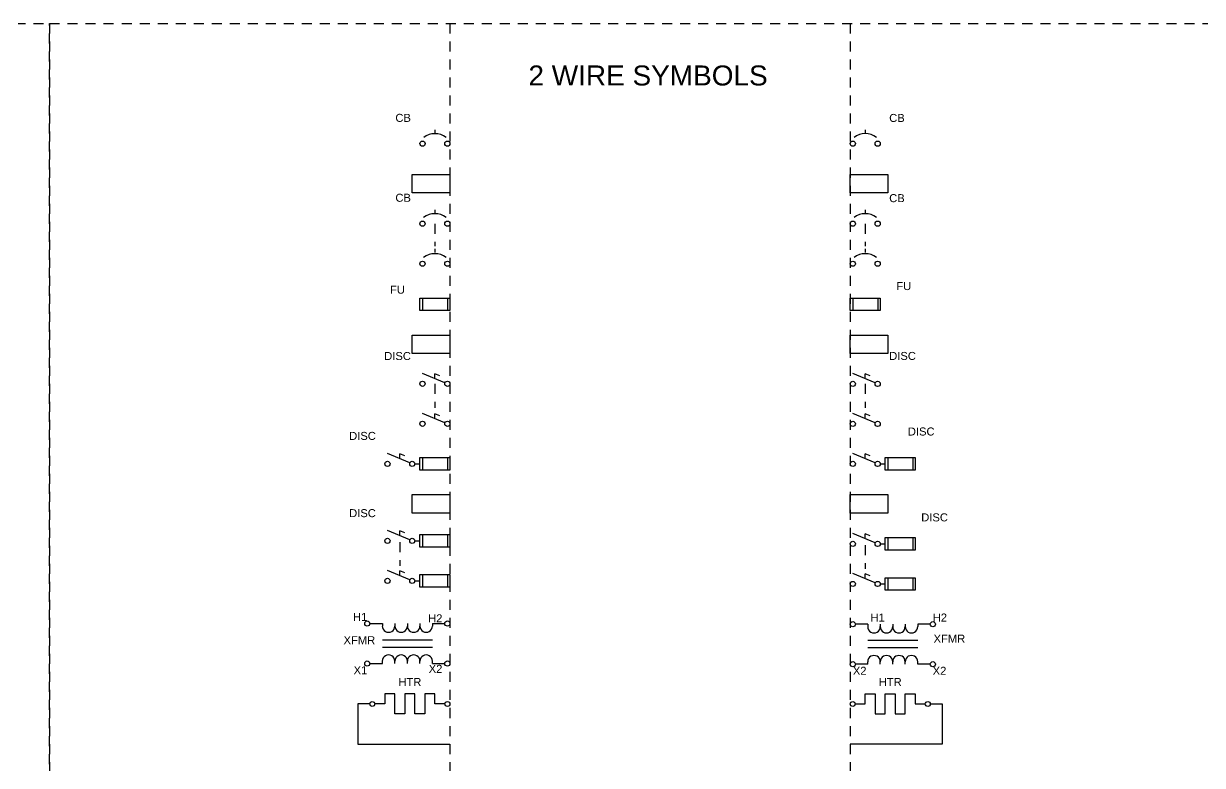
# Model space of a CAD drawing. Header units: inches. Extents: x 0 to 118, y -20 to 20.
# Drawn here: x 72.17 to 86.9, y 8.23 to 17.5 of the extents above; entities that cross this region are included whole.
import ezdxf
from ezdxf.enums import TextEntityAlignment as Align

# ---------------------------------------------------------------- set-up
doc = ezdxf.new("R2010")
doc.units = ezdxf.units.IN
doc.header["$MEASUREMENT"] = 0
doc.linetypes.add('HIDDEN2', pattern=[0.1875, 0.125, -0.0625])
for name, color, linetype in [('BORDER2', 220, 'HIDDEN2'), ('BREAKER CONNECT', 6, 'HIDDEN2'), ('SYMS', 7, 'Continuous')]:
    doc.layers.add(name, color=color, linetype=linetype)
doc.styles.add('INERCONNECT TABLES', font='arial.ttf', dxfattribs={"height": 0.1})
doc.styles.get("Standard").update_dxf_attribs({"font": 'arial.ttf'})
doc.styles.add('WD', font='arial.ttf', dxfattribs={"height": 1})

# ---------------------------------------------------------------- blocks, each defined once
blk = doc.blocks.new('CB-CB_L')
blk.add_line((-0.188, 0.173), (-0.188, 0.126))
at = {"linetype": 'HIDDEN2'}
blk.add_line((-0.188, -0.313), (-0.188, -0.359), dxfattribs=at)
for centre in [(-0.343, 0), (-0.032, 0), (-0.343, -0.5), (-0.032, -0.5)]:
    blk.add_circle(centre, 0.0322)
for centre in [(-0.188, -0.109), (-0.188, -0.609)]:
    blk.add_arc(centre, 0.234, 53.1301, 126.8699)
at = {"layer": 'BREAKER CONNECT'}
blk.add_line((-0.188, 0), (-0.188, -0.281), dxfattribs=at)
at = {"style": 'INERCONNECT TABLES', "flags": 8}
for tag, p in [('Tag1', (-0.487, 0.324)), ('Desc1', (-3.5, 0)), ('Desc2', (-3.5, -0.15)), ('Tag2', (-0.487, -0.161)), ('Desc3', (-3.5, -0.3))]:
    blk.add_attdef(tag, text='', height=0.1, dxfattribs=at).set_placement(p, align=Align.MIDDLE_RIGHT)
blk.add_attdef('Rating', text='', height=0.1, dxfattribs=at).set_placement((-0.188, 0.2), align=Align.CENTER)
at = {"flags": 9}
for tag, p, height, style in [('X2LINK', (-0.188, 0.219), 0.01, 'WD'), ('FAMILY', (0.017, 0.152), 0.01, 'WD'), ('X4TERM01', (-0.375, 0), 0.0125, 'WD'), ('X8LINK', (-0.188, 0), 0.01, 'WD'), ('X1TERM02', (0, 0), 0.0125, 'WD'), ('MFG', (0.017, 0.118), 0.01, 'INERCONNECT TABLES'), ('P/N', (0.019, 0.134), 0.01, 'INERCONNECT TABLES'), ('LOC', (0.019, 0.106), 0.01, 'INERCONNECT TABLES'), ('INST', (0.031, 0.093), 0.01, 'INERCONNECT TABLES'), ('X2LINK', (-0.188, -0.281), 0.01, 'WD'), ('X4TERM01', (-0.375, -0.5), 0.0125, 'WD'), ('X8LINK', (-0.188, -0.5), 0.01, 'WD'), ('X1TERM02', (0, -0.5), 0.0125, 'WD')]:
    blk.add_attdef(tag, p, '', height=height, dxfattribs=dict(at, style=style))
at = {"linetype": 'Continuous', "style": 'INERCONNECT TABLES', "flags": 8}
for tag, p in [('OuterTerm1', (-0.438, 0)), ('OuterTerm2', (-0.438, -0.5))]:
    blk.add_attdef(tag, text='', height=0.1, dxfattribs=at).set_placement(p, align=Align.MIDDLE_RIGHT)
for tag, p in [('Term1', (0.062, -0.031)), ('Term2', (0.062, -0.531))]:
    blk.add_attdef(tag, text='', height=0.1, dxfattribs=at).set_placement(p, align=Align.TOP_LEFT)
blk = doc.blocks.new('CB-TB_Square_R')
blk.add_line((0.188, 0.173), (0.188, 0.126))
blk.add_lwpolyline([(0, -0.384), (0.472, -0.384), (0.472, -0.615), (0, -0.615)], close=True)
for centre in [(0.032, 0), (0.343, 0)]:
    blk.add_circle(centre, 0.0322)
blk.add_arc((0.188, -0.109), 0.234, 53.1301, 126.8699)
at = {"style": 'INERCONNECT TABLES', "flags": 8}
blk.add_attdef('CB_Rating', text='', height=0.1, dxfattribs=at).set_placement((0.188, 0.2), align=Align.CENTER)
for tag, p in [('Tag1', (0.487, 0.321)), ('Desc1', (3.5, 0)), ('Desc2', (3.5, -0.15)), ('Desc3', (3.5, -0.3))]:
    blk.add_attdef(tag, text='', height=0.1, dxfattribs=at).set_placement(p, align=Align.MIDDLE_LEFT)
at = {"flags": 9}
for tag, p, height, style in [('X2LINK', (0.188, 0.219), 0.01, 'WD'), ('FAMILY', (0.392, 0.152), 0.01, 'WD'), ('X4TERM01', (0, 0), 0.0125, 'WD'), ('X8LINK', (0.188, 0), 0.01, 'WD'), ('X1TERM02', (0.375, 0), 0.0125, 'WD'), ('MFG', (0.391, 0.115), 0.01, 'INERCONNECT TABLES'), ('LOC', (0.391, 0.099), 0.01, 'INERCONNECT TABLES'), ('INST', (0.392, 0.081), 0.01, 'INERCONNECT TABLES'), ('P/N', (0.394, 0.132), 0.01, 'INERCONNECT TABLES'), ('X2TERM01', (0.236, -0.384), 0.0125, 'WD'), ('X4TERM01', (0, -0.5), 0.0125, 'WD'), ('X1TERM01', (0.472, -0.5), 0.0125, 'WD'), ('X8TERM01', (0.236, -0.615), 0.0125, 'WD')]:
    blk.add_attdef(tag, p, '', height=height, dxfattribs=dict(at, style=style))
at = {"style": 'INERCONNECT TABLES'}
blk.add_attdef('Term1', text='', height=0.1, dxfattribs=at).set_placement((-0.05, 0), align=Align.MIDDLE_RIGHT)
at = {"linetype": 'Continuous', "style": 'INERCONNECT TABLES', "flags": 8}
for tag, p in [('OuterTerm1', (0.438, 0)), ('Tag2', (0.572, -0.335))]:
    blk.add_attdef(tag, text='', height=0.1, dxfattribs=at).set_placement(p, align=Align.MIDDLE_LEFT)
blk.add_attdef('Term2', text='', height=0.1, dxfattribs=at).set_placement((0.236, -0.5), align=Align.MIDDLE_CENTER)
blk = doc.blocks.new('CB-CB_R')
blk.add_line((0.188, 0.173), (0.188, 0.126))
at = {"linetype": 'HIDDEN2'}
blk.add_line((0.188, -0.313), (0.188, -0.359), dxfattribs=at)
for centre in [(0.032, 0), (0.343, 0), (0.032, -0.5), (0.343, -0.5)]:
    blk.add_circle(centre, 0.0322)
for centre in [(0.188, -0.109), (0.188, -0.609)]:
    blk.add_arc(centre, 0.234, 53.1301, 126.8699)
at = {"layer": 'BREAKER CONNECT'}
blk.add_line((0.188, 0), (0.188, -0.281), dxfattribs=at)
at = {"style": 'INERCONNECT TABLES', "flags": 8}
blk.add_attdef('Rating', text='', height=0.1, dxfattribs=at).set_placement((0.188, 0.2), align=Align.CENTER)
for tag, p in [('Tag1', (0.487, 0.319)), ('Desc1', (3.5, 0)), ('Tag2', (0.487, -0.174)), ('Desc2', (3.5, -0.2)), ('Desc3', (3.5, -0.4))]:
    blk.add_attdef(tag, text='', height=0.1, dxfattribs=at).set_placement(p, align=Align.MIDDLE_LEFT)
at = {"flags": 9}
for tag, p, height, style in [('X2LINK', (0.188, 0.219), 0.01, 'WD'), ('X4TERM01', (0, 0), 0.0125, 'WD'), ('X8LINK', (0.188, 0), 0.01, 'WD'), ('X1TERM02', (0.375, 0), 0.0125, 'WD'), ('FAMILY', (0.253, -0.129), 0.01, 'WD'), ('P/N', (0.254, -0.147), 0.01, 'INERCONNECT TABLES'), ('X2LINK', (0.188, -0.281), 0.01, 'WD'), ('MFG', (0.253, -0.163), 0.01, 'INERCONNECT TABLES'), ('LOC', (0.255, -0.175), 0.01, 'INERCONNECT TABLES'), ('INST', (0.254, -0.192), 0.01, 'INERCONNECT TABLES'), ('X4TERM01', (0, -0.5), 0.0125, 'WD'), ('X8LINK', (0.188, -0.5), 0.01, 'WD'), ('X1TERM02', (0.375, -0.5), 0.0125, 'WD')]:
    blk.add_attdef(tag, p, '', height=height, dxfattribs=dict(at, style=style))
at = {"linetype": 'Continuous', "style": 'INERCONNECT TABLES', "flags": 8}
for tag, p in [('OuterTerm1', (0.438, 0)), ('OuterTerm2', (0.438, -0.5))]:
    blk.add_attdef(tag, text='', height=0.1, dxfattribs=at).set_placement(p, align=Align.MIDDLE_LEFT)
for tag, p in [('Term1', (-0.062, -0.031)), ('Term2', (-0.062, -0.531))]:
    blk.add_attdef(tag, text='', height=0.1, dxfattribs=at).set_placement(p, align=Align.TOP_RIGHT)
blk = doc.blocks.new('XFMR_1PH_R')
for p, q in [((0.219, -0.003), (0.064, -0.003)), ((0.219, -0.003), (0.219, -0.034)), ((0.375, -0.003), (0.375, -0.034)), ((0.531, -0.003), (0.531, -0.034)), ((0.687, -0.003), (0.687, -0.034)), ((0.844, -0.003), (0.844, -0.034)), ((1, -0.003), (0.844, -0.003)), ((0.844, -0.206), (0.219, -0.206)), ((0.844, -0.3), (0.219, -0.3)), ((0.219, -0.503), (0.064, -0.503)), ((0.219, -0.503), (0.219, -0.472)), ((0.375, -0.503), (0.375, -0.472)), ((0.531, -0.503), (0.531, -0.472)), ((0.687, -0.503), (0.687, -0.472)), ((0.844, -0.503), (0.844, -0.472)), ((1, -0.503), (0.844, -0.503))]:
    blk.add_line(p, q)
for centre in [(0.032, -0.003), (1.032, -0.003), (0.032, -0.503), (1.032, -0.503)]:
    blk.add_circle(centre, 0.0322)
for centre, start, end in [((0.297, -0.034), 179.999, 0), ((0.453, -0.034), 179.999, 0), ((0.609, -0.034), 179.999, 0), ((0.765, -0.034), 179.999, 0), ((0.297, -0.472), 359.998, 179.999), ((0.453, -0.472), 359.998, 179.999), ((0.609, -0.472), 359.998, 179.999), ((0.765, -0.472), 359.998, 179.999)]:
    blk.add_arc(centre, 0.0781, start, end)
at = {"style": 'WD', "flags": 9}
for tag, p in [('X4TERM02', (0, -0.003)), ('X2TERM03', (0.497, 0.001)), ('X1TERM01', (1.064, -0.003)), ('X2TERM02', (0.081, -0.023)), ('X2TERM01', (0.907, -0.019)), ('X4TERM05', (0, -0.503)), ('X8TERM05', (0.104, -0.503)), ('X8TERM06', (0.531, -0.51)), ('X8TERM04', (0.922, -0.503)), ('X1TERM04', (1.064, -0.503))]:
    blk.add_attdef(tag, p, '', height=0.0125, dxfattribs=at)
at = {"linetype": 'Continuous', "style": 'INERCONNECT TABLES'}
for tag, height, flags, p in [('Term1', 0.1, 8, (0.433, 0.029)), ('MFG', 0.01, 9, (0.945, -0.114)), ('INST', 0.01, 9, (0.945, -0.157)), ('LOC', 0.01, 9, (0.945, -0.143)), ('P/N', 0.01, 9, (0.945, -0.129))]:
    blk.add_attdef(tag, text='', height=height, dxfattribs=dict(at, flags=flags)).set_placement(p, align=Align.RIGHT)
at = {"linetype": 'Continuous', "style": 'INERCONNECT TABLES', "flags": 8}
blk.add_attdef('OuterTerm1', (1.031, 0.029), '', height=0.1, dxfattribs=at)
for tag, height, style, flags, p in [('FAMILY', 0.01, 'WD', 9, (0.945, -0.1)), ('Rating', 0.1, 'INERCONNECT TABLES', 8, (1.434, -0.421))]:
    blk.add_attdef(tag, text='', height=height, dxfattribs=dict(style=style, flags=flags)).set_placement(p, align=Align.RIGHT)
at = {"style": 'INERCONNECT TABLES', "flags": 8}
blk.add_attdef('Tag1', text='', height=0.1, dxfattribs=at).set_placement((1.042, -0.134), align=Align.TOP_LEFT)
blk.add_attdef('Desc1', text='', height=0.1, dxfattribs=at).set_placement((3.5, -0.103), align=Align.MIDDLE_LEFT)
at = {"linetype": 'Continuous', "style": 'INERCONNECT TABLES', "flags": 8}
for tag, p in [('Desc2', (3.5, -0.253)), ('Desc3', (3.5, -0.403))]:
    blk.add_attdef(tag, text='', height=0.1, dxfattribs=at).set_placement(p, align=Align.MIDDLE_LEFT)
for tag, p in [('Term2', (0.033, -0.535)), ('OuterTerm2', (1.031, -0.535))]:
    blk.add_attdef(tag, text='', height=0.1, dxfattribs=at).set_placement(p, align=Align.TOP_LEFT)
blk = doc.blocks.new('XFMR_1PH_L')
for p, q in [((-1, -0.002), (-0.844, -0.002)), ((-0.844, -0.002), (-0.844, -0.033)), ((-0.687, -0.002), (-0.687, -0.033)), ((-0.531, -0.002), (-0.531, -0.033)), ((-0.375, -0.002), (-0.375, -0.033)), ((-0.219, -0.002), (-0.219, -0.033)), ((-0.219, -0.002), (-0.064, -0.002)), ((-0.844, -0.205), (-0.219, -0.205)), ((-0.844, -0.299), (-0.219, -0.299)), ((-1, -0.502), (-0.844, -0.502)), ((-0.844, -0.502), (-0.844, -0.471)), ((-0.687, -0.502), (-0.687, -0.471)), ((-0.531, -0.502), (-0.531, -0.471)), ((-0.375, -0.502), (-0.375, -0.471)), ((-0.219, -0.502), (-0.219, -0.471)), ((-0.219, -0.502), (-0.064, -0.502))]:
    blk.add_line(p, q)
for centre in [(-1.032, -0.002), (-0.032, -0.002), (-1.032, -0.502), (-0.032, -0.502)]:
    blk.add_circle(centre, 0.0322)
for centre, start, end in [((-0.766, -0.033), 180, 0.001), ((-0.609, -0.033), 180, 0.001), ((-0.453, -0.033), 180, 0.001), ((-0.297, -0.033), 180, 0.001), ((-0.766, -0.471), 0.001, 180.002), ((-0.609, -0.471), 0.001, 180.002), ((-0.453, -0.471), 0.001, 180.002), ((-0.297, -0.471), 0.001, 180.002)]:
    blk.add_arc(centre, 0.0781, start, end)
at = {"linetype": 'Continuous', "style": 'INERCONNECT TABLES'}
for tag, height, flags, p in [('OuterTerm1', 0.1, 8, (-1.032, 0.03)), ('Term1', 0.1, 8, (-0.094, 0.014)), ('MFG', 0.01, 9, (-0.064, -0.252))]:
    blk.add_attdef(tag, text='', height=height, dxfattribs=dict(at, flags=flags)).set_placement(p, align=Align.RIGHT)
for tag, p, height, style, flags in [('X4TERM01', (-1.064, -0.002), 0.0125, 'WD', 9), ('X2TERM01', (-1.032, 0.03), 0.0125, 'WD', 9), ('X2TERM03', (-0.531, 0.007), 0.0125, 'WD', 9), ('X2TERM02', (-0.032, 0.03), 0.0125, 'WD', 9), ('X1TERM02', (0, -0.002), 0.0125, 'WD', 9), ('Rating', (0.001, -0.246), 0.1, 'INERCONNECT TABLES', 8), ('FAMILY', (-0.095, -0.239), 0.01, 'WD', 9), ('X4TERM04', (-1.064, -0.502), 0.0125, 'WD', 9), ('X8TERM04', (-1.032, -0.534), 0.0125, 'WD', 9), ('X8TERM06', (-0.531, -0.509), 0.0125, 'WD', 9), ('X8TERM05', (-0.032, -0.534), 0.0125, 'WD', 9), ('X1TERM05', (0, -0.502), 0.0125, 'WD', 9)]:
    blk.add_attdef(tag, p, '', height=height, dxfattribs=dict(style=style, flags=flags))
at = {"style": 'INERCONNECT TABLES', "flags": 8}
for tag, p in [('Desc1', (-3.515, -0.102)), ('Tag1', (-0.933, -0.21))]:
    blk.add_attdef(tag, text='', height=0.1, dxfattribs=at).set_placement(p, align=Align.MIDDLE_RIGHT)
at = {"linetype": 'Continuous', "style": 'INERCONNECT TABLES', "flags": 8}
for tag, p in [('Desc2', (-3.515, -0.252)), ('Desc3', (-3.515, -0.402))]:
    blk.add_attdef(tag, text='', height=0.1, dxfattribs=at).set_placement(p, align=Align.MIDDLE_RIGHT)
at = {"linetype": 'Continuous', "style": 'INERCONNECT TABLES', "flags": 9}
for tag, p in [('P/N', (-0.095, -0.267)), ('LOC', (-0.095, -0.281)), ('INST', (-0.095, -0.295))]:
    blk.add_attdef(tag, p, '', height=0.01, dxfattribs=at)
at = {"linetype": 'Continuous', "style": 'INERCONNECT TABLES', "flags": 8}
for tag, p in [('OuterTerm2', (-1.032, -0.534)), ('Term2', (-0.094, -0.518))]:
    blk.add_attdef(tag, text='', height=0.1, dxfattribs=at).set_placement(p, align=Align.TOP_RIGHT)
blk = doc.blocks.new('DISC-DISC_R')
for p, q in [((0.313, 0.013), (0.032, 0.13)), ((0.25, 0.099), (0.188, 0.125)), ((0.188, 0.065), (0.188, 0.125)), ((0.313, -0.487), (0.032, -0.37)), ((0.25, -0.401), (0.188, -0.375)), ((0.188, -0.435), (0.188, -0.375))]:
    blk.add_line(p, q)
for centre in [(0.032, 0), (0.343, 0), (0.032, -0.5), (0.343, -0.5)]:
    blk.add_circle(centre, 0.0322)
at = {"layer": 'BREAKER CONNECT'}
blk.add_line((0.188, 0), (0.188, -0.3), dxfattribs=at)
at = {"style": 'INERCONNECT TABLES', "flags": 8}
for tag, p in [('Tag1', (0.487, 0.349)), ('Tag2', (0.487, -0.15)), ('Desc1', (3.5, -0.1)), ('Desc2', (3.5, -0.25)), ('Desc3', (3.5, -0.4))]:
    blk.add_attdef(tag, text='', height=0.1, dxfattribs=at).set_placement(p, align=Align.MIDDLE_LEFT)
blk.add_attdef('Rating', text='', height=0.1, dxfattribs=at).set_placement((0.188, 0.156), align=Align.CENTER)
at = {"style": 'WD', "flags": 9}
for tag, p, height in [('X4TERM01', (0, 0), 0.0125), ('X2LINK', (0.188, 0.125), 0.01), ('X1TERM02', (0.375, 0), 0.0125), ('Contact', (0.394, 0.04), 0.01), ('FAMILY', (0.394, 0.131), 0.01), ('X8LINK', (0.188, -0.016), 0.01), ('X2LINK', (0.188, -0.375), 0.01), ('X4TERM03', (0, -0.5), 0.0125), ('X8LINK', (0.188, -0.516), 0.01), ('X1TERM04', (0.375, -0.5), 0.0125)]:
    blk.add_attdef(tag, p, '', height=height, dxfattribs=at)
at = {"linetype": 'Continuous', "style": 'WD', "flags": 9}
for tag, p in [('MFG', (0.415, 0.089)), ('LOC', (0.415, 0.078)), ('P/N', (0.417, 0.108))]:
    blk.add_attdef(tag, text='', height=0.01, dxfattribs=at).set_placement(p, align=Align.CENTER)
blk.add_attdef('INST', (0.402, 0.062), '', height=0.01, dxfattribs=at)
at = {"linetype": 'Continuous', "style": 'INERCONNECT TABLES', "flags": 8}
for tag, p in [('OuterTerm1', (0.438, 0)), ('OuterTerm2', (0.438, -0.531))]:
    blk.add_attdef(tag, text='', height=0.1, dxfattribs=at).set_placement(p, align=Align.MIDDLE_LEFT)
for tag, p in [('Term1', (-0.018, -0.032)), ('Term2', (-0.018, -0.532))]:
    blk.add_attdef(tag, text='', height=0.1, dxfattribs=at).set_placement(p, align=Align.TOP_RIGHT)
blk = doc.blocks.new('DISC-DISC_L')
for p, q in [((-0.062, 0.013), (-0.343, 0.13)), ((-0.188, 0.065), (-0.188, 0.125)), ((-0.125, 0.099), (-0.188, 0.125)), ((-0.062, -0.487), (-0.343, -0.37)), ((-0.188, -0.435), (-0.188, -0.375)), ((-0.125, -0.401), (-0.188, -0.375))]:
    blk.add_line(p, q)
for centre in [(-0.343, 0), (-0.032, 0), (-0.343, -0.5), (-0.032, -0.5)]:
    blk.add_circle(centre, 0.0322)
at = {"layer": 'BREAKER CONNECT'}
blk.add_line((-0.188, 0), (-0.188, -0.3), dxfattribs=at)
at = {"style": 'INERCONNECT TABLES', "flags": 8}
for tag, p in [('Tag1', (-0.487, 0.346)), ('Desc1', (-3.5, 0)), ('Desc2', (-3.5, -0.15)), ('Tag2', (-0.488, -0.15)), ('Desc3', (-3.5, -0.3))]:
    blk.add_attdef(tag, text='', height=0.1, dxfattribs=at).set_placement(p, align=Align.MIDDLE_RIGHT)
blk.add_attdef('Rating', text='', height=0.1, dxfattribs=at).set_placement((-0.188, 0.156), align=Align.CENTER)
at = {"linetype": 'Continuous', "style": 'INERCONNECT TABLES', "flags": 8}
for tag, p in [('OuterTerm1', (-0.438, 0)), ('OuterTerm2', (-0.438, -0.5))]:
    blk.add_attdef(tag, text='', height=0.1, dxfattribs=at).set_placement(p, align=Align.MIDDLE_RIGHT)
at = {"style": 'WD', "flags": 9}
for tag, p, height in [('X4TERM01', (-0.375, 0), 0.0125), ('X2LINK', (-0.188, 0.125), 0.01), ('X1TERM02', (0, 0), 0.0125), ('X8LINK', (-0.188, -0.016), 0.01), ('FAMILY', (0.573, -0.278), 0.01), ('X2LINK', (-0.188, -0.375), 0.01), ('Contact', (0.573, -0.369), 0.01), ('X4TERM03', (-0.375, -0.5), 0.0125), ('X8LINK', (-0.188, -0.516), 0.01), ('X1TERM04', (0, -0.5), 0.0125)]:
    blk.add_attdef(tag, p, '', height=height, dxfattribs=at)
at = {"linetype": 'Continuous', "style": 'INERCONNECT TABLES', "flags": 8}
for tag, p in [('Term1', (0.062, -0.031)), ('Term2', (0.062, -0.531))]:
    blk.add_attdef(tag, text='', height=0.1, dxfattribs=at).set_placement(p, align=Align.TOP_LEFT)
at = {"linetype": 'Continuous', "style": 'WD', "flags": 9}
for tag, p in [('P/N', (0.597, -0.301)), ('MFG', (0.595, -0.32)), ('LOC', (0.595, -0.33))]:
    blk.add_attdef(tag, text='', height=0.01, dxfattribs=at).set_placement(p, align=Align.CENTER)
blk.add_attdef('INST', (0.581, -0.347), '', height=0.01, dxfattribs=at)
blk = doc.blocks.new('HTR_L')
for p, q in [((-1.15, 0), (-1.15, -0.5)), ((-1, 0), (-1.15, 0)), ((-0.812, 0), (-0.937, 0)), ((-0.812, 0.125), (-0.812, 0)), ((-0.687, 0.125), (-0.812, 0.125)), ((-0.687, -0.125), (-0.687, 0.125)), ((-0.562, 0.125), (-0.562, -0.125)), ((-0.437, 0.125), (-0.562, 0.125)), ((-0.437, -0.125), (-0.437, 0.125)), ((-0.312, 0.125), (-0.312, -0.125)), ((-0.187, 0.125), (-0.312, 0.125)), ((-0.187, 0), (-0.187, 0.125)), ((-0.062, 0), (-0.187, 0)), ((-0.562, -0.125), (-0.687, -0.125)), ((-0.312, -0.125), (-0.437, -0.125)), ((-1.15, -0.5), (0, -0.5))]:
    blk.add_line(p, q)
for centre in [(-0.969, 0), (-0.031, 0)]:
    blk.add_circle(centre, 0.0312)
at = {"style": 'INERCONNECT TABLES'}
for tag, p in [('Tag1', (-0.5, 0.225)), ('Rating1', (-0.5, -0.281)), ('Rating2', (-0.5, -0.437))]:
    blk.add_attdef(tag, text='', height=0.1, dxfattribs=at).set_placement(p, align=Align.CENTER)
at = {"style": 'INERCONNECT TABLES', "flags": 8}
blk.add_attdef('Desc1', text='', height=0.1, dxfattribs=at).set_placement((-3.5, 0.15), align=Align.MIDDLE_RIGHT)
at = {"linetype": 'Continuous', "style": 'INERCONNECT TABLES', "flags": 8}
for tag, p in [('Desc2', (-3.5, 0)), ('Desc3', (-3.5, -0.15))]:
    blk.add_attdef(tag, text='', height=0.1, dxfattribs=at).set_placement(p, align=Align.MIDDLE_RIGHT)
at = {"style": 'WD', "flags": 1}
for tag, p, height in [('X1TERM02', (-1, 0), 0.005), ('FAMILY', (-0.52, 0), 0.01), ('X4TERM01', (0, 0), 0.005), ('ASSYCODE', (-0.4, -0.1), 0.01), ('MFG', (-0.4, -0.037), 0.01), ('CAT', (-0.4, -0.069), 0.01)]:
    blk.add_attdef(tag, p, '', height=height, dxfattribs=at)
at = {"style": 'WD'}
for tag, p in [('INST', (-0.4, 0.025)), ('LOC', (-0.4, -0.006))]:
    blk.add_attdef(tag, p, '', height=0.01, dxfattribs=at)
at = {"style": 'INERCONNECT TABLES'}
for tag, p in [('Term2', (-0.919, -0.033)), ('Term1', (-0.032, -0.031))]:
    blk.add_attdef(tag, text='', height=0.1, dxfattribs=at).set_placement(p, align=Align.TOP_CENTER)
blk = doc.blocks.new('HTR_R')
for p, q in [((0.062, 0), (0.187, 0)), ((0.187, 0), (0.187, 0.125)), ((0.187, 0.125), (0.312, 0.125)), ((0.312, 0.125), (0.312, -0.125)), ((0.437, -0.125), (0.437, 0.125)), ((0.437, 0.125), (0.562, 0.125)), ((0.562, 0.125), (0.562, -0.125)), ((0.687, -0.125), (0.687, 0.125)), ((0.687, 0.125), (0.812, 0.125)), ((0.812, 0.125), (0.812, 0)), ((0.812, 0), (0.937, 0)), ((1, 0), (1.15, 0)), ((1.15, 0), (1.15, -0.5)), ((0.312, -0.125), (0.437, -0.125)), ((0.562, -0.125), (0.687, -0.125)), ((1.15, -0.5), (0, -0.5))]:
    blk.add_line(p, q)
for centre in [(0.031, 0), (0.969, 0)]:
    blk.add_circle(centre, 0.0312)
at = {"style": 'INERCONNECT TABLES'}
for tag, p in [('Tag1', (0.5, 0.225)), ('Rating1', (0.5, -0.281)), ('Rating2', (0.5, -0.437))]:
    blk.add_attdef(tag, text='', height=0.1, dxfattribs=at).set_placement(p, align=Align.CENTER)
at = {"style": 'INERCONNECT TABLES', "flags": 8}
blk.add_attdef('Desc1', text='', height=0.1, dxfattribs=at).set_placement((3.5, 0.15), align=Align.MIDDLE_LEFT)
at = {"style": 'WD', "flags": 1}
for tag, p, height in [('X4TERM01', (0, 0), 0.005), ('X1TERM02', (1, 0), 0.005), ('ASSYCODE', (1.016, -0.238), 0.01), ('CAT', (1.028, -0.255), 0.01), ('MFG', (1.031, -0.214), 0.01), ('FAMILY', (1.024, -0.329), 0.01)]:
    blk.add_attdef(tag, p, '', height=height, dxfattribs=at)
at = {"linetype": 'Continuous', "style": 'INERCONNECT TABLES', "flags": 8}
for tag, p in [('Desc2', (3.5, 0)), ('Desc3', (3.5, -0.15))]:
    blk.add_attdef(tag, text='', height=0.1, dxfattribs=at).set_placement(p, align=Align.MIDDLE_LEFT)
at = {"style": 'INERCONNECT TABLES'}
blk.add_attdef('Term1', text='', height=0.1, dxfattribs=at).set_placement((0.031, -0.031), align=Align.TOP_RIGHT)
blk.add_attdef('Term2', text='', height=0.1, dxfattribs=at).set_placement((0.97, -0.031), align=Align.TOP_LEFT)
at = {"style": 'WD'}
for tag, p in [('LOC', (1.027, -0.278)), ('INST', (1.029, -0.308))]:
    blk.add_attdef(tag, p, '', height=0.01, dxfattribs=at)
blk = doc.blocks.new('DISC_Fuse-TB_Square_R')
for p, q in [((0.313, 0.013), (0.032, 0.13)), ((0.25, 0.099), (0.188, 0.125)), ((0.188, 0.065), (0.188, 0.125)), ((0.375, 0), (0.438, 0)), ((0.438, 0.078), (0.812, 0.078)), ((0.438, -0.078), (0.438, 0.078)), ((0.469, 0.078), (0.469, -0.078)), ((0.781, 0.078), (0.781, -0.078)), ((0.812, 0.078), (0.812, -0.078)), ((0.812, -0.078), (0.438, -0.078))]:
    blk.add_line(p, q)
blk.add_lwpolyline([(0, -0.384), (0.472, -0.384), (0.472, -0.615), (0, -0.615)], close=True)
for centre in [(0.032, 0), (0.343, 0)]:
    blk.add_circle(centre, 0.0322)
at = {"style": 'INERCONNECT TABLES'}
for tag, p in [('Tag1', (0.887, 0.354)), ('DISC_Rating', (0.188, 0.156))]:
    blk.add_attdef(tag, text='', height=0.1, dxfattribs=at).set_placement(p, align=Align.CENTER)
at = {"style": 'WD', "flags": 9}
for tag, p, height in [('X2LINK', (0.188, 0.156), 0.01), ('FAMILY', (0.394, 0.142), 0.01), ('X4TERM01', (0, 0), 0.0125), ('Contact', (0.394, 0.04), 0.01), ('INST', (0.399, 0.07), 0.01), ('X1TERM02', (0.812, 0), 0.0125), ('X8LINK', (0.188, -0.016), 0.01), ('X2TERM01', (0.236, -0.384), 0.0125), ('X4TERM01', (0, -0.5), 0.0125), ('X1TERM01', (0.472, -0.5), 0.0125), ('X8TERM01', (0.236, -0.615), 0.0125)]:
    blk.add_attdef(tag, p, '', height=height, dxfattribs=at)
at = {"style": 'INERCONNECT TABLES', "flags": 8}
for tag, p in [('Desc1', (3.5, 0.15)), ('Desc2', (3.5, 0)), ('Desc3', (3.5, -0.15))]:
    blk.add_attdef(tag, text='', height=0.1, dxfattribs=at).set_placement(p, align=Align.MIDDLE_LEFT)
blk.add_attdef('Rating_FU', text='', height=0.1, dxfattribs=at).set_placement((0.625, 0), align=Align.MIDDLE)
at = {"linetype": 'Continuous', "style": 'WD', "flags": 9}
for tag, p in [('MFG', (0.415, 0.1)), ('LOC', (0.414, 0.085)), ('P/N', (0.417, 0.12))]:
    blk.add_attdef(tag, text='', height=0.01, dxfattribs=at).set_placement(p, align=Align.CENTER)
at = {"linetype": 'Continuous', "style": 'INERCONNECT TABLES', "flags": 8}
blk.add_attdef('Term1', text='', height=0.1, dxfattribs=at).set_placement((-0.062, -0.031), align=Align.TOP_RIGHT)
blk.add_attdef('OuterTerm1', text='', height=0.1, dxfattribs=at).set_placement((0.875, -0.031), align=Align.TOP_LEFT)
blk.add_attdef('Tag2', (0.572, -0.332), '', height=0.1, dxfattribs=at)
blk.add_attdef('Term2', text='', height=0.1, dxfattribs=at).set_placement((0.236, -0.5), align=Align.MIDDLE_CENTER)
blk = doc.blocks.new('DISC-DISC_Fuse_L')
for p, q in [((-0.499, 0.013), (-0.781, 0.13)), ((-0.562, 0.099), (-0.625, 0.125)), ((-0.625, 0.065), (-0.625, 0.125)), ((-0.438, 0), (-0.375, 0)), ((-0.375, 0.078), (0, 0.078)), ((-0.375, -0.078), (-0.375, 0.078)), ((-0.344, 0.078), (-0.344, -0.078)), ((-0.031, 0.078), (-0.031, -0.078)), ((0, 0.078), (0, -0.078)), ((0, -0.078), (-0.375, -0.078)), ((-0.499, -0.487), (-0.781, -0.37)), ((-0.562, -0.401), (-0.625, -0.375)), ((-0.625, -0.435), (-0.625, -0.375)), ((-0.375, -0.422), (0, -0.422)), ((-0.375, -0.578), (-0.375, -0.422)), ((-0.344, -0.422), (-0.344, -0.578)), ((-0.031, -0.422), (-0.031, -0.578)), ((0, -0.422), (0, -0.578)), ((-0.438, -0.5), (-0.375, -0.5)), ((0, -0.578), (-0.375, -0.578))]:
    blk.add_line(p, q)
for centre in [(-0.78, 0), (-0.47, 0), (-0.78, -0.5), (-0.47, -0.5)]:
    blk.add_circle(centre, 0.0322)
at = {"layer": 'BREAKER CONNECT'}
blk.add_line((-0.625, -0.016), (-0.625, -0.312), dxfattribs=at)
at = {"style": 'INERCONNECT TABLES', "flags": 8}
for tag, p in [('Tag1', (-0.925, 0.346)), ('Desc1', (-3.5, -0.1)), ('Tag2', (-0.925, -0.148)), ('Desc2', (-3.5, -0.25)), ('Desc3', (-3.5, -0.4))]:
    blk.add_attdef(tag, text='', height=0.1, dxfattribs=at).set_placement(p, align=Align.MIDDLE_RIGHT)
blk.add_attdef('Rating', text='', height=0.1, dxfattribs=at).set_placement((-0.625, 0.156), align=Align.CENTER)
at = {"style": 'WD', "flags": 9}
for tag, p, height in [('X2LINK', (-0.625, 0.156), 0.01), ('X4TERM01', (-0.812, 0), 0.0125), ('X1TERM02', (0, 0), 0.0125), ('X8LINK', (-0.625, -0.016), 0.01), ('FAMILY', (0.475, -0.275), 0.01), ('X2LINK', (-0.625, -0.344), 0.01), ('Contact', (0.475, -0.361), 0.01), ('X4TERM03', (-0.812, -0.5), 0.0125), ('X8LINK', (-0.625, -0.516), 0.01), ('X1TERM04', (0, -0.5), 0.0125)]:
    blk.add_attdef(tag, p, '', height=height, dxfattribs=at)
at = {"linetype": 'Continuous', "style": 'INERCONNECT TABLES', "flags": 8}
for tag, p in [('OuterTerm1', (-0.875, 0)), ('OuterTerm2', (-0.875, -0.501))]:
    blk.add_attdef(tag, text='', height=0.1, dxfattribs=at).set_placement(p, align=Align.MIDDLE_RIGHT)
at = {"style": 'INERCONNECT TABLES', "flags": 8}
for tag, p in [('P1_Rating_FU', (-0.188, 0)), ('P2_Rating_FU', (-0.188, -0.5))]:
    blk.add_attdef(tag, text='', height=0.1, dxfattribs=at).set_placement(p, align=Align.MIDDLE)
at = {"linetype": 'Continuous', "style": 'INERCONNECT TABLES', "flags": 8}
for tag, p in [('Term1', (0.06, -0.032)), ('Term2', (0.06, -0.532))]:
    blk.add_attdef(tag, text='', height=0.1, dxfattribs=at).set_placement(p, align=Align.TOP_LEFT)
at = {"linetype": 'Continuous', "style": 'WD', "flags": 9}
for tag, p in [('P/N', (0.495, -0.297)), ('MFG', (0.497, -0.316)), ('LOC', (0.497, -0.328))]:
    blk.add_attdef(tag, text='', height=0.01, dxfattribs=at).set_placement(p, align=Align.CENTER)
blk.add_attdef('INST', (0.483, -0.343), '', height=0.01, dxfattribs=at)
blk = doc.blocks.new('DISC-DISC_Fuse_R')
for p, q in [((0.313, 0.013), (0.032, 0.13)), ((0.188, 0.065), (0.188, 0.125)), ((0.25, 0.099), (0.188, 0.125)), ((0.375, 0), (0.438, 0)), ((0.438, -0.078), (0.438, 0.078)), ((0.438, 0.078), (0.812, 0.078)), ((0.469, 0.078), (0.469, -0.078)), ((0.781, 0.078), (0.781, -0.078)), ((0.812, 0.078), (0.812, -0.078)), ((0.812, -0.078), (0.438, -0.078)), ((0.313, -0.487), (0.032, -0.37)), ((0.188, -0.435), (0.188, -0.375)), ((0.25, -0.401), (0.188, -0.375)), ((0.438, -0.578), (0.438, -0.422)), ((0.438, -0.422), (0.812, -0.422)), ((0.469, -0.422), (0.469, -0.578)), ((0.781, -0.422), (0.781, -0.578)), ((0.812, -0.422), (0.812, -0.578)), ((0.375, -0.5), (0.438, -0.5)), ((0.812, -0.578), (0.438, -0.578))]:
    blk.add_line(p, q)
for centre in [(0.032, 0), (0.343, 0), (0.032, -0.5), (0.343, -0.5)]:
    blk.add_circle(centre, 0.0322)
at = {"layer": 'BREAKER CONNECT'}
blk.add_line((0.188, -0.016), (0.188, -0.312), dxfattribs=at)
at = {"style": 'INERCONNECT TABLES', "flags": 8}
blk.add_attdef('Rating', text='', height=0.1, dxfattribs=at).set_placement((0.188, 0.205), align=Align.CENTER)
for tag, p in [('Tag1', (0.887, 0.331)), ('Tag2', (0.887, -0.169)), ('Desc1', (3.5, -0.1)), ('Desc2', (3.5, -0.25)), ('Desc3', (3.5, -0.4))]:
    blk.add_attdef(tag, text='', height=0.1, dxfattribs=at).set_placement(p, align=Align.MIDDLE_LEFT)
at = {"style": 'WD', "flags": 9}
for tag, p, height in [('X2LINK', (0.188, 0.156), 0.01), ('X4TERM01', (0, 0), 0.0125), ('FAMILY', (0.394, 0.131), 0.01), ('X1TERM02', (0.812, 0), 0.0125), ('X8LINK', (0.188, -0.016), 0.01), ('X2LINK', (0.188, -0.344), 0.01), ('X4TERM03', (0, -0.5), 0.0125), ('X8LINK', (0.188, -0.516), 0.01), ('X1TERM04', (0.812, -0.5), 0.0125)]:
    blk.add_attdef(tag, p, '', height=height, dxfattribs=at)
at = {"style": 'INERCONNECT TABLES', "flags": 8}
for tag, p in [('P1_Rating_FU', (0.625, 0)), ('P2_Rating_FU', (0.625, -0.5))]:
    blk.add_attdef(tag, text='', height=0.1, dxfattribs=at).set_placement(p, align=Align.MIDDLE)
at = {"linetype": 'Continuous', "style": 'WD', "flags": 9}
for tag, p in [('MFG', (0.415, 0.089)), ('LOC', (0.415, 0.077)), ('P/N', (0.417, 0.108))]:
    blk.add_attdef(tag, text='', height=0.01, dxfattribs=at).set_placement(p, align=Align.CENTER)
blk.add_attdef('INST', (0.402, 0.058), '', height=0.01, dxfattribs=at)
at = {"linetype": 'Continuous', "style": 'INERCONNECT TABLES', "flags": 8}
blk.add_attdef('OuterTerm1', text='', height=0.1, dxfattribs=at).set_placement((0.873, 0), align=Align.MIDDLE_LEFT)
for tag, p in [('Term1', (-0.063, -0.032)), ('Term2', (-0.063, -0.532))]:
    blk.add_attdef(tag, text='', height=0.1, dxfattribs=at).set_placement(p, align=Align.TOP_RIGHT)
at = {"style": 'INERCONNECT TABLES'}
blk.add_attdef('OuterTerm2', text='', height=0.1, dxfattribs=at).set_placement((0.873, -0.5), align=Align.MIDDLE_LEFT)
blk = doc.blocks.new('DISC_Fuse-TB_Square_L')
for p, q in [((-0.499, 0.013), (-0.781, 0.13)), ((-0.625, 0.065), (-0.625, 0.125)), ((-0.563, 0.099), (-0.625, 0.125)), ((-0.438, 0), (-0.375, 0)), ((-0.375, -0.078), (-0.375, 0.078)), ((-0.375, 0.078), (0, 0.078)), ((-0.344, 0.078), (-0.344, -0.078)), ((-0.031, 0.078), (-0.031, -0.078)), ((0, 0.078), (0, -0.078)), ((0, -0.078), (-0.375, -0.078))]:
    blk.add_line(p, q)
blk.add_lwpolyline([(-0.472, -0.385), (0, -0.385), (0, -0.615), (-0.472, -0.615)], close=True)
for centre in [(-0.78, 0), (-0.47, 0)]:
    blk.add_circle(centre, 0.0322)
at = {"style": 'INERCONNECT TABLES', "flags": 8}
for tag, p in [('Tag1', (-0.925, 0.349)), ('Desc1', (-3.5, 0.15)), ('Desc2', (-3.5, 0)), ('Desc3', (-3.5, -0.15))]:
    blk.add_attdef(tag, text='', height=0.1, dxfattribs=at).set_placement(p, align=Align.MIDDLE_RIGHT)
blk.add_attdef('DISC_Rating', text='', height=0.1, dxfattribs=at).set_placement((-0.625, 0.156), align=Align.CENTER)
at = {"style": 'WD', "flags": 9}
for tag, p, height in [('X2LINK', (-0.625, 0.156), 0.01), ('FAMILY', (-0.418, 0.14), 0.01), ('X4TERM01', (-0.813, 0), 0.0125), ('Contact', (-0.419, 0.044), 0.01), ('X1TERM02', (0, 0), 0.0125), ('X8LINK', (-0.625, -0.016), 0.01), ('X2TERM01', (-0.236, -0.385), 0.0125), ('X4TERM04', (-0.472, -0.5), 0.0125), ('X1TERM03', (0, -0.5), 0.0125), ('X8TERM01', (-0.236, -0.615), 0.0125)]:
    blk.add_attdef(tag, p, '', height=height, dxfattribs=at)
at = {"linetype": 'Continuous', "style": 'INERCONNECT TABLES', "flags": 8}
blk.add_attdef('OuterTerm1', text='', height=0.1, dxfattribs=at).set_placement((-0.875, 0), align=Align.MIDDLE_RIGHT)
at = {"style": 'INERCONNECT TABLES', "flags": 8}
blk.add_attdef('Rating_FU', text='', height=0.1, dxfattribs=at).set_placement((-0.188, 0), align=Align.MIDDLE)
at = {"linetype": 'Continuous', "style": 'WD', "flags": 9}
for tag, p in [('MFG', (-0.397, 0.098)), ('LOC', (-0.398, 0.083)), ('P/N', (-0.395, 0.118))]:
    blk.add_attdef(tag, text='', height=0.01, dxfattribs=at).set_placement(p, align=Align.CENTER)
blk.add_attdef('INST', (-0.412, 0.07), '', height=0.01, dxfattribs=at)
at = {"linetype": 'Continuous', "style": 'INERCONNECT TABLES', "flags": 8}
blk.add_attdef('Term1', text='', height=0.1, dxfattribs=at).set_placement((0.06, -0.032), align=Align.TOP_LEFT)
blk.add_attdef('Tag2', text='', height=0.1).set_placement((-0.572, -0.337), align=Align.RIGHT)
blk.add_attdef('Term2', text='', height=0.1, dxfattribs=at).set_placement((-0.236, -0.5), align=Align.MIDDLE_CENTER)
blk = doc.blocks.new('CB-TB_Square_L')
blk.add_line((-0.187, 0.172), (-0.187, 0.126))
blk.add_lwpolyline([(-0.471, -0.385), (0, -0.385), (0, -0.616), (-0.471, -0.616)], close=True)
for centre in [(-0.342, 0), (-0.032, 0)]:
    blk.add_circle(centre, 0.0322)
blk.add_arc((-0.187, -0.11), 0.234, 53.1301, 126.8699)
at = {"style": 'INERCONNECT TABLES', "flags": 8}
for tag, p in [('Tag1', (-0.487, 0.322)), ('Desc1', (-3.5, -0.15)), ('Desc2', (-3.5, -0.3)), ('Desc3', (-3.5, -0.45))]:
    blk.add_attdef(tag, text='', height=0.1, dxfattribs=at).set_placement(p, align=Align.MIDDLE_RIGHT)
at = {"flags": 9}
for tag, p, height, style in [('FAMILY', (0.658, 0.334), 0.01, 'WD'), ('MFG', (0.662, 0.296), 0.01, 'INERCONNECT TABLES'), ('P/N', (0.667, 0.316), 0.01, 'INERCONNECT TABLES'), ('INST', (0.661, 0.265), 0.01, 'INERCONNECT TABLES'), ('LOC', (0.665, 0.281), 0.01, 'INERCONNECT TABLES'), ('X8LINK', (-0.215, 0.094), 0.01, 'WD'), ('X2LINK', (-0.212, 0.032), 0.01, 'WD'), ('X4TERM01', (-0.385, -0.051), 0.0125, 'WD'), ('X1TERM02', (-0.076, -0.053), 0.0125, 'WD'), ('X2TERM01', (-0.235, -0.385), 0.0125, 'WD'), ('X4TERM04', (-0.574, -0.5), 0.0125, 'WD'), ('X1TERM03', (0, -0.5), 0.0125, 'WD'), ('X8TERM01', (-0.235, -0.616), 0.0125, 'WD')]:
    blk.add_attdef(tag, p, '', height=height, dxfattribs=dict(at, style=style))
at = {"style": 'INERCONNECT TABLES', "flags": 8}
blk.add_attdef('CB_Rating', text='', height=0.1, dxfattribs=at).set_placement((-0.187, 0.172), align=Align.CENTER)
at = {"linetype": 'Continuous', "style": 'INERCONNECT TABLES', "flags": 8}
blk.add_attdef('OuterTerm1', text='', height=0.1, dxfattribs=at).set_placement((-0.836, -0.007), align=Align.CENTER)
blk.add_attdef('Term1', text='', height=0.1, dxfattribs=at).set_placement((0.322, 0.047), align=Align.MIDDLE_CENTER)
blk.add_attdef('Tag2', text='', height=0.1, dxfattribs=at).set_placement((-0.571, -0.335), align=Align.MIDDLE_RIGHT)
blk.add_attdef('Term2', text='', height=0.1).set_placement((-0.235, -0.5), align=Align.MIDDLE)
blk = doc.blocks.new('Fuse-TB_Square_L')
for p, q in [((-0.375, -0.078), (-0.375, 0.078)), ((-0.375, 0.078), (0, 0.078)), ((-0.344, 0.078), (-0.344, -0.078)), ((-0.031, 0.078), (-0.031, -0.078)), ((0, 0.078), (0, -0.078)), ((0, -0.078), (-0.375, -0.078))]:
    blk.add_line(p, q)
blk.add_lwpolyline([(-0.472, -0.385), (0, -0.385), (0, -0.615), (-0.472, -0.615)], close=True)
at = {"style": 'INERCONNECT TABLES', "flags": 8}
for tag, p in [('Tag1', (-0.562, 0.184)), ('Desc1', (-3.5, -0.081)), ('Desc2', (-3.5, -0.231)), ('Desc3', (-3.5, -0.381))]:
    blk.add_attdef(tag, text='', height=0.1, dxfattribs=at).set_placement(p, align=Align.MIDDLE_RIGHT)
blk.add_attdef('Term1', text='', height=0.1, dxfattribs=at).set_placement((-0.188, 0.1), align=Align.CENTER)
blk.add_attdef('FU_Rating', text='', height=0.1, dxfattribs=at).set_placement((-0.188, 0), align=Align.MIDDLE_CENTER)
at = {"style": 'WD', "flags": 9}
for tag, p, height in [('X4TERM01', (-0.375, 0), 0.0109), ('X2LINK', (-0.188, 0.109), 0.01), ('X1TERM01', (0, 0), 0.0109), ('X8LINK', (-0.188, -0.109), 0.01), ('X2TERM02', (-0.236, -0.385), 0.0125), ('X4TERM02', (-0.472, -0.5), 0.0125), ('X1TERM02', (0, -0.5), 0.0125), ('X8TERM02', (-0.236, -0.615), 0.0125)]:
    blk.add_attdef(tag, p, '', height=height, dxfattribs=at)
at = {"linetype": 'Continuous', "style": 'INERCONNECT TABLES', "flags": 8}
blk.add_attdef('Tag2', text='', height=0.1, dxfattribs=at).set_placement((-0.562, -0.323), align=Align.MIDDLE_RIGHT)
at = {"linetype": 'Continuous', "style": 'INERCONNECT TABLES', "flags": 9}
for tag, p in [('LOC', (-0.32, -0.409)), ('P/N', (-0.319, -0.396)), ('INST', (-0.319, -0.426))]:
    blk.add_attdef(tag, p, '', height=0.01, dxfattribs=at)
at = {"style": 'WD', "width": 0.7, "flags": 9}
blk.add_attdef('FAMILY', (-0.319, -0.368), '', height=0.01, dxfattribs=at)
at = {"linetype": 'Continuous', "style": 'INERCONNECT TABLES', "flags": 9}
blk.add_attdef('MFG', text='', height=0.01, dxfattribs=at).set_placement((-0.288, -0.381), align=Align.RIGHT)
at = {"linetype": 'Continuous', "style": 'INERCONNECT TABLES', "flags": 8}
blk.add_attdef('Term2', text='', height=0.1, dxfattribs=at).set_placement((-0.236, -0.5), align=Align.MIDDLE_CENTER)
blk = doc.blocks.new('Fuse-TB_Square_R')
for p, q in [((0, -0.078), (0, 0.078)), ((0, 0.078), (0.375, 0.078)), ((0.031, 0.078), (0.031, -0.078)), ((0.344, 0.078), (0.344, -0.078)), ((0.375, 0.078), (0.375, -0.078)), ((0.375, -0.078), (0, -0.078))]:
    blk.add_line(p, q)
blk.add_lwpolyline([(0, -0.385), (0.472, -0.385), (0.472, -0.615), (0, -0.615)], close=True)
at = {"style": 'INERCONNECT TABLES', "flags": 8}
blk.add_attdef('Term1', text='', height=0.1, dxfattribs=at).set_placement((0.188, 0.1), align=Align.CENTER)
for tag, p in [('Tag1', (0.576, 0.229)), ('Desc1', (3.5, -0.081))]:
    blk.add_attdef(tag, text='', height=0.1, dxfattribs=at).set_placement(p, align=Align.MIDDLE_LEFT)
blk.add_attdef('FU_Rating', text='', height=0.1, dxfattribs=at).set_placement((0.188, 0), align=Align.MIDDLE_CENTER)
at = {"style": 'WD', "flags": 9}
for tag, p, height in [('X4TERM01', (0, 0), 0.0109), ('X2LINK', (0.188, 0.109), 0.01), ('X1TERM01', (0.375, 0), 0.0109), ('X8LINK', (0.188, -0.109), 0.01), ('X2TERM02', (0.236, -0.385), 0.0125), ('X4TERM02', (0, -0.5), 0.0125), ('X1TERM02', (0.472, -0.5), 0.0125), ('X8TERM02', (0.236, -0.615), 0.0125)]:
    blk.add_attdef(tag, p, '', height=height, dxfattribs=at)
at = {"linetype": 'Continuous', "style": 'INERCONNECT TABLES', "flags": 8}
for tag, p in [('Tag2', (0.575, -0.289)), ('Desc2', (3.5, -0.231)), ('Desc3', (3.5, -0.381))]:
    blk.add_attdef(tag, text='', height=0.1, dxfattribs=at).set_placement(p, align=Align.MIDDLE_LEFT)
at = {"style": 'WD', "width": 0.7, "flags": 9}
blk.add_attdef('FAMILY', (-0.04, -0.435), '', height=0.01, dxfattribs=at)
at = {"linetype": 'Continuous', "style": 'INERCONNECT TABLES', "flags": 9}
blk.add_attdef('MFG', text='', height=0.01, dxfattribs=at).set_placement((-0.007, -0.451), align=Align.RIGHT)
for tag, p in [('LOC', (-0.041, -0.482)), ('P/N', (-0.041, -0.47)), ('INST', (-0.041, -0.495))]:
    blk.add_attdef(tag, p, '', height=0.01, dxfattribs=at)
at = {"linetype": 'Continuous', "style": 'INERCONNECT TABLES', "flags": 8}
blk.add_attdef('Term2', text='', height=0.1, dxfattribs=at).set_placement((0.236, -0.5), align=Align.MIDDLE_CENTER)

msp = doc.modelspace()

# ---------------------------------------------------------------- linework, layer by layer
for p, q in [((77.5, 15), (77.5, 15)), ((77.5, 13.992), (77.5, 13.992)), ((77.5, 13), (77.5, 13)), ((77.5, 12), (77.5, 12)), ((77.497, 10.007), (77.5, 10.007)), ((77.5, 9), (77.5, 9))]:
    msp.add_line(p, q)
at = {"layer": 'BORDER2'}
for p, q in [((77.5, 17.5), (77.5, -20.342)), ((82.5, 17.5), (82.5, -20.358))]:
    msp.add_line(p, q, dxfattribs=at)
msp.add_lwpolyline([(57.45, 17.5), (72.5, 17.5), (72.5, 1), (57.45, 1)], close=True, dxfattribs=at)
msp.add_lwpolyline([(72.5, 17.5), (87.5, 17.5), (87.5, -20.375), (72.5, -20.325), (72.5, 17.5)], dxfattribs=at)

# ---------------------------------------------------------------- block references
for name, p, values in [('CB-TB_Square_L', (77.5, 16), {'Tag1': 'CB'}), ('CB-TB_Square_R', (82.5, 16), {'Tag1': 'CB'}), ('CB-CB_L', (77.5, 15), {'Tag1': 'CB'}), ('CB-CB_R', (82.5, 15), {'Tag1': 'CB'}), ('Fuse-TB_Square_L', (77.5, 13.992), {'Tag1': 'FU'}), ('Fuse-TB_Square_R', (82.5, 13.992), {'Tag1': 'FU'}), ('DISC_Fuse-TB_Square_L', (77.5, 12), {'Tag1': 'DISC'}), ('DISC_Fuse-TB_Square_R', (82.5, 12), {'Tag1': 'DISC'}), ('HTR_L', (77.5, 9), {'Tag1': 'HTR'})]:
    msp.add_blockref(name, p).add_auto_attribs(values)
ref = msp.add_blockref('DISC-DISC_R', (82.5, 12.999))
ref.add_attrib('Tag1', 'DISC', dxfattribs={"height": 0.1, "style": 'INERCONNECT TABLES'}).set_placement((82.987, 13.348), align=Align.MIDDLE_LEFT)
ref = msp.add_blockref('DISC-DISC_L', (77.5, 13))
ref.add_attrib('Tag1', 'DISC', dxfattribs={"height": 0.1, "style": 'INERCONNECT TABLES'}).set_placement((77.013, 13.347), align=Align.MIDDLE_RIGHT)
ref = msp.add_blockref('DISC-DISC_Fuse_L', (77.5, 11.038))
ref.add_attrib('Tag1', 'DISC', dxfattribs={"height": 0.1, "style": 'INERCONNECT TABLES'}).set_placement((76.575, 11.384), align=Align.MIDDLE_RIGHT)
ref = msp.add_blockref('DISC-DISC_Fuse_R', (82.5, 11))
ref.add_attrib('Tag1', 'DISC', dxfattribs={"height": 0.1, "style": 'INERCONNECT TABLES'}).set_placement((83.387, 11.331), align=Align.MIDDLE_LEFT)
ref = msp.add_blockref('XFMR_1PH_L', (77.5, 10.007))
ref.add_attrib('Tag1', 'XFMR', dxfattribs={"height": 0.1, "style": 'INERCONNECT TABLES'}).set_placement((76.567, 9.797), align=Align.MIDDLE_RIGHT)
ref.add_attrib('Term1', 'H2', dxfattribs={"linetype": 'Continuous', "height": 0.1, "style": 'INERCONNECT TABLES'}).set_placement((77.406, 10.02), align=Align.RIGHT)
ref.add_attrib('Term2', 'X2', dxfattribs={"linetype": 'Continuous', "height": 0.1, "style": 'INERCONNECT TABLES'}).set_placement((77.406, 9.489), align=Align.TOP_RIGHT)
ref.add_attrib('OuterTerm1', 'H1', dxfattribs={"linetype": 'Continuous', "height": 0.1, "style": 'INERCONNECT TABLES'}).set_placement((76.468, 10.037), align=Align.RIGHT)
ref.add_attrib('OuterTerm2', 'X1', dxfattribs={"linetype": 'Continuous', "height": 0.1, "style": 'INERCONNECT TABLES'}).set_placement((76.468, 9.472), align=Align.TOP_RIGHT)
ref = msp.add_blockref('XFMR_1PH_R', (82.5, 10))
ref.add_attrib('Tag1', 'XFMR', dxfattribs={"height": 0.1, "style": 'INERCONNECT TABLES'}).set_placement((83.541, 9.866), align=Align.TOP_LEFT)
ref.add_attrib('Term1', 'H1', dxfattribs={"linetype": 'Continuous', "height": 0.1, "style": 'INERCONNECT TABLES'}).set_placement((82.932, 10.03), align=Align.RIGHT)
ref.add_attrib('Term2', 'X2', dxfattribs={"linetype": 'Continuous', "height": 0.1, "style": 'INERCONNECT TABLES'}).set_placement((82.533, 9.465), align=Align.TOP_LEFT)
ref.add_attrib('OuterTerm1', 'H2', (83.531, 10.03), dxfattribs={"linetype": 'Continuous', "height": 0.1, "style": 'INERCONNECT TABLES'})
ref.add_attrib('OuterTerm2', 'X2', dxfattribs={"linetype": 'Continuous', "height": 0.1, "style": 'INERCONNECT TABLES'}).set_placement((83.53, 9.465), align=Align.TOP_LEFT)
at = {"layer": 'SYMS'}
msp.add_blockref('HTR_R', (82.5, 9), dxfattribs=at).add_auto_attribs({'Tag1': 'HTR'})

# ---------------------------------------------------------------- texts
at = {"insert": (79.975, 16.85), "char_height": 0.25, "attachment_point": 5, "style": 'INERCONNECT TABLES'}
msp.add_mtext_dynamic_manual_height_columns('2 WIRE SYMBOLS', width=5.45, gutter_width=0.5, heights=[3.209], dxfattribs=at)

doc.saveas('drawing.dxf')
